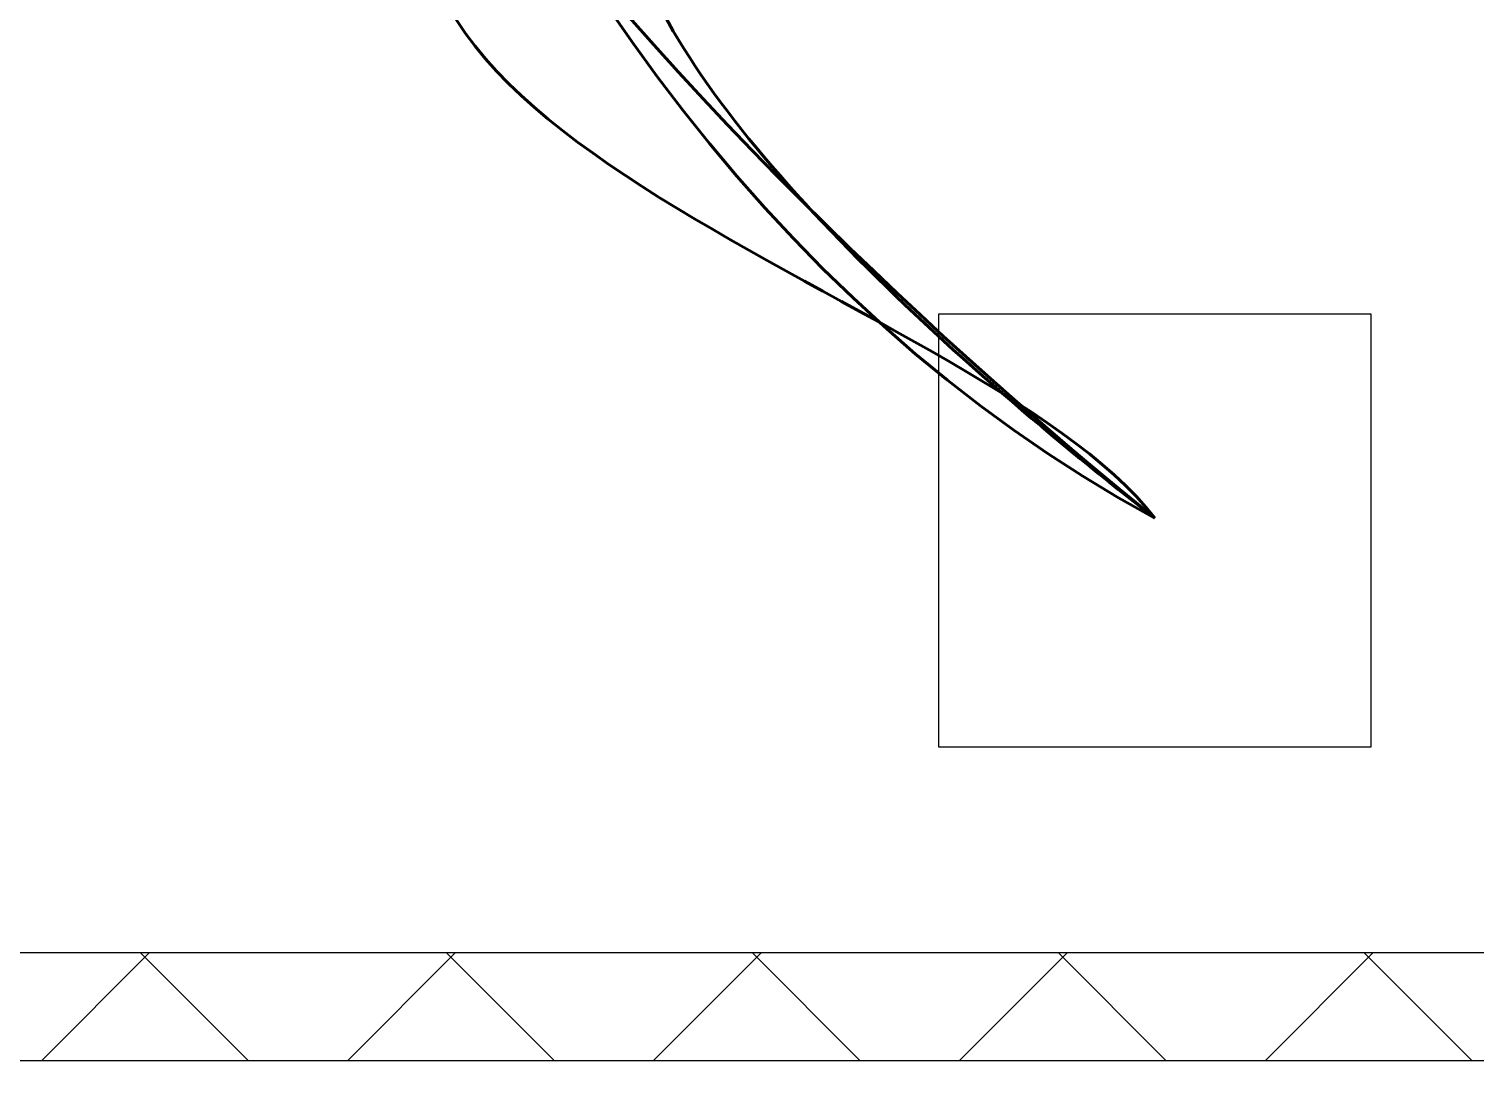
# Model space of a CAD drawing. Header units: millimetres. Extents: x 0 to 1680, y 0 to 594.
# Drawn here: x 106.41 to 119.78, y 479.83 to 489.41 of the extents above; entities that cross this region are included whole.
import ezdxf

# ---------------------------------------------------------------- set-up
doc = ezdxf.new("R2010")
doc.units = ezdxf.units.MM
doc.linetypes.add('K5LT_BASIC', pattern=[0])
doc.linetypes.add('K5LT_REINFORCED', pattern=[0])
doc.layers.add('Системный слой', color=7, linetype='Continuous')

# ---------------------------------------------------------------- blocks, each defined once
blk = doc.blocks.new('U105')
at = {"layer": 'Системный слой', "color": 150, "linetype": 'K5LT_BASIC', "lineweight": 25, "true_color": 0x0080ff}
for p, q in [((118.818, 486.777), (114.818, 486.777)), ((114.818, 486.777), (114.818, 482.777)), ((118.818, 482.777), (118.818, 486.777)), ((114.818, 482.777), (118.818, 482.777))]:
    blk.add_line(p, q, dxfattribs=at)
blk = doc.blocks.new('U131')
at = {"layer": 'Системный слой'}
h = blk.add_hatch(dxfattribs=at)
h.set_pattern_fill('', angle=45, style=0, pattern_type=0)
h.set_pattern_definition([(45, (0, 0), (-1.4142136, 1.4142136), []), (135, (0, 0), (-1.4142136, -1.4142136), [])])
h.paths.add_polyline_path([(132.418, 479.877), (132.418, 480.877), (101.618, 480.877), (101.618, 479.877)])
at = {"layer": 'Системный слой', "color": 150, "linetype": 'K5LT_BASIC', "lineweight": 25, "true_color": 0x0080ff}
for p, q in [((101.618, 480.877), (132.418, 480.877)), ((132.418, 479.877), (101.618, 479.877))]:
    blk.add_line(p, q, dxfattribs=at)

msp = doc.modelspace()

# ---------------------------------------------------------------- linework, layer by layer
at = {"layer": 'Системный слой', "color": 134, "linetype": 'K5LT_REINFORCED', "lineweight": 60, "true_color": 0x009696}
for points in [[(108.78604, 507.14306), (106.61251, 499.76634), (109.6063, 488.79118), (116.81796, 484.89319)], [(108.96562, 500.79428), (104.85529, 495.31907), (113.88492, 487.26046), (116.81796, 484.89319)], [(110.67838, 492.02403), (107.89986, 488.52118), (115.14405, 487.06156), (116.81796, 484.89319)], [(112.07515, 490.01272), (112.63436, 488.43144), (115.04583, 486.26137), (116.81796, 484.89319)]]:
    msp.add_open_spline(points, degree=3, dxfattribs=at)

# ---------------------------------------------------------------- block references
at = {"layer": 'Системный слой'}
for name in ['U105', 'U131']:
    msp.add_blockref(name, (0, 0), dxfattribs=at)

doc.saveas('drawing.dxf')
